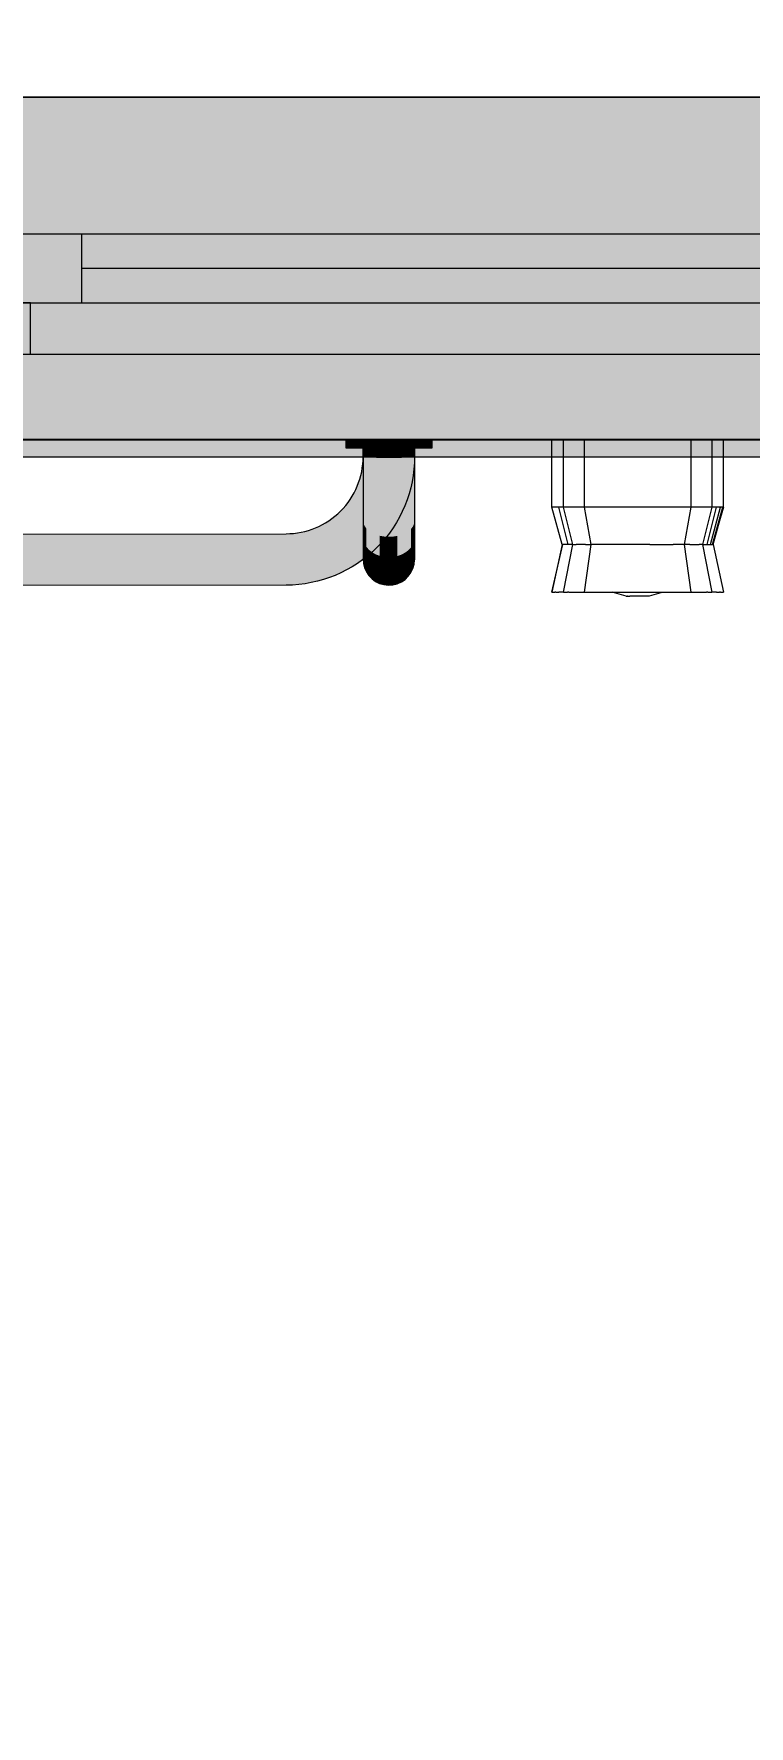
# Model space of a CAD drawing. Header units: metres. Extents: x -1783 to 21505, y -57 to 13660.
# Drawn here: x 12992.1 to 13033.8, y 12716.2 to 12815 of the extents above; entities that cross this region are included whole.
import ezdxf

# ---------------------------------------------------------------- set-up
doc = ezdxf.new("R2010")
doc.units = ezdxf.units.M
doc.header["$MEASUREMENT"] = 0
doc.linetypes.add('Dashed', pattern=[0.07, 0.045, -0.025])
for name, color, linetype in [('cotas', 7, 'Continuous'), ('COTAS EXECUTIVO.EXEC', 7, 'Continuous'), ('Janelas Archicad', 7, 'Continuous'), ('PAREDE CONSTRUIR', 7, 'Continuous')]:
    doc.layers.add(name, color=color, linetype=linetype)
for name, color, linetype, lineweight in [('Janelas Archicad_Caneta_No__10', 7, 'Continuous', 5), ('Janelas Archicad_Caneta_No__241', 7, 'Continuous', 13), ('LAJES.EST_Caneta_No__241', 7, 'Continuous', 13), ('LOUCAS-METAIS.ARQ_Caneta_No__96', 252, 'Continuous', 0)]:
    doc.layers.add(name, color=color, linetype=linetype, lineweight=lineweight)
doc.layers.add('Janelas Archicad_Caneta_No__9', color=7, linetype='Continuous', lineweight=5, true_color=0x020202)
doc.layers.add('LOUCAS-METAIS.ARQ_Caneta_No__18', color=7, linetype='Continuous', lineweight=0, true_color=0xdfdfdf)
doc.styles.add('R80', font='romans.shx', dxfattribs={"height": 10})
doc.dimstyles.new('1-50', dxfattribs={"dimtxt": 10, "dimasz": 5, "dimexe": 10, "dimexo": 10, "dimgap": 3, "dimtad": 1, "dimdec": 1, "dimrnd": 1, "dimdsep": 46, "dimtxsty": 'R80', "dimblk": 'DOT', "dimcen": 0, "dimclrd": 252, "dimclre": 252, "dimclrt": 252, "dimadec": 0, "dimazin": 0, "dimtfac": 1, "dimtdec": 1, "dimtix": 1, "dimtmove": 2, "dimatfit": 3, "dimldrblk": 'DOT', "dimfxl": 1, "dimtolj": 1, "dimarcsym": 0})

# ---------------------------------------------------------------- blocks, each defined once
blk = doc.blocks.new('_Dot')
at = {"color": 0, "linetype": 'ByBlock', "lineweight": -2}
blk.add_line((-0.5, 0), (-1, 0), dxfattribs=at)
at = {"color": 0, "linetype": 'ByBlock', "const_width": 0.5}
blk.add_lwpolyline([(-0.25, 0, 1), (0.25, 0, 1)], format="xyb", close=True, dxfattribs=at)
blk = doc.blocks.new('*D7304')
at = {"layer": 'COTAS EXECUTIVO.EXEC', "color": 252, "lineweight": -2, "transparency": 16777216}
for p, q in [((12987.942, 12801.299), (12987.942, 12857.375)), ((13067.942, 12801.299), (13067.942, 12857.375)), ((12992.942, 12847.375), (13016.447, 12847.375)), ((13062.942, 12847.375), (13038.638, 12847.375))]:
    blk.add_line(p, q, dxfattribs=at)
at = {"layer": 'COTAS EXECUTIVO.EXEC', "color": 252, "lineweight": -2, "transparency": 16777216, "xscale": 5, "yscale": 5, "zscale": 5, "rotation": 180}
blk.add_blockref('_Dot', (12987.942, 12847.375), dxfattribs=at)
at = {"layer": 'COTAS EXECUTIVO.EXEC', "color": 252, "lineweight": -2, "transparency": 16777216, "xscale": 5, "yscale": 5, "zscale": 5}
blk.add_blockref('_Dot', (13067.942, 12847.375), dxfattribs=at)
at = {"layer": 'COTAS EXECUTIVO.EXEC', "color": 252, "transparency": 16777216, "insert": (13027.542, 12847.375), "char_height": 10, "attachment_point": 5, "style": 'R80'}
blk.add_mtext('\\A1;80', dxfattribs=at)
blk = doc.blocks.new('*D7308')
at = {"layer": 'COTAS EXECUTIVO.EXEC', "color": 252, "lineweight": -2, "transparency": 16777216}
for p, q in [((12927.841, 12616.096), (12927.841, 12885.482)), ((13137.841, 12801.299), (13137.841, 12885.482)), ((12932.841, 12875.482), (13003.238, 12875.482)), ((13132.841, 12875.482), (13034.952, 12875.482))]:
    blk.add_line(p, q, dxfattribs=at)
at = {"layer": 'COTAS EXECUTIVO.EXEC', "color": 252, "lineweight": -2, "transparency": 16777216, "xscale": 5, "yscale": 5, "zscale": 5, "rotation": 180}
blk.add_blockref('_Dot', (12927.841, 12875.482), dxfattribs=at)
at = {"layer": 'COTAS EXECUTIVO.EXEC', "color": 252, "lineweight": -2, "transparency": 16777216, "xscale": 5, "yscale": 5, "zscale": 5}
blk.add_blockref('_Dot', (13137.841, 12875.482), dxfattribs=at)
at = {"layer": 'COTAS EXECUTIVO.EXEC', "color": 252, "transparency": 16777216, "insert": (13019.095, 12875.482), "char_height": 10, "attachment_point": 5, "style": 'R80'}
blk.add_mtext('\\A1;210', dxfattribs=at)
blk = doc.blocks.new('Grab Bar 26')
at = {"layer": 'LOUCAS-METAIS.ARQ_Caneta_No__18', "linetype": 'Continuous', "lineweight": 0, "true_color": 0xdfdfdf}
for points in [[(-0.425, 0), (-0.425, -0.005), (-0.375, -0.005), (-0.375, 0)], [(0.375, 0), (0.375, -0.005), (0.425, -0.005), (0.425, 0)], [(-0.415, -0.005), (-0.415, -0.01, 0.414214), (-0.34, -0.085), (0.34, -0.085, 0.414214), (0.415, -0.01), (0.415, -0.005), (0.385, -0.005), (0.385, -0.01, -0.414214), (0.34, -0.055), (-0.34, -0.055, -0.414214), (-0.385, -0.01), (-0.385, -0.005)]]:
    blk.add_hatch(color=254, dxfattribs=at).paths.add_polyline_path(points)
at = {"layer": 'LOUCAS-METAIS.ARQ_Caneta_No__96', "color": 252, "linetype": 'Continuous', "lineweight": 0, "flags": 128}
for points in [[(-0.425, 0), (-0.425, -0.005), (-0.375, -0.005), (-0.375, 0)], [(0.375, 0), (0.375, -0.005), (0.425, -0.005), (0.425, 0)]]:
    blk.add_lwpolyline(points, close=True, dxfattribs=at)
blk.add_lwpolyline([(-0.415, -0.005), (-0.415, -0.01, 0.414214), (-0.34, -0.085), (0.34, -0.085, 0.414214), (0.415, -0.01), (0.415, -0.005), (0.385, -0.005), (0.385, -0.01, -0.414214), (0.34, -0.055), (-0.34, -0.055, -0.414214), (-0.385, -0.01), (-0.385, -0.005)], format="xyb", close=True, dxfattribs=at)
blk = doc.blocks.new('Fire-Products_Bosch_Sounders(4)')
at = {"layer": 'LOUCAS-METAIS.ARQ_Caneta_No__96', "color": 252, "linetype": 'Continuous', "lineweight": 0}
for p, q in [((-0.00803, 0), (-0.01592, 0)), ((-0.00646, 0), (-0.00803, 0)), ((-0.00004, 0), (-0.00646, 0)), ((0.00637, 0), (-0.00004, 0)), ((0.00795, 0), (0.00637, 0)), ((0.01584, 0), (0.00795, 0)), ((0.019, 0), (0.01584, 0)), ((0.0235, 0), (0.019, 0)), ((0.03102, 0), (0.0235, 0)), ((0.03102, -0.0393), (0.03102, 0)), ((0.03473, 0), (0.03102, 0)), ((0.03596, 0), (0.03473, 0)), ((0.03802, 0), (0.03596, 0)), ((0.04009, 0), (0.03802, 0)), ((0.04086, 0), (0.04009, 0)), ((0.04319, 0), (0.04086, 0)), ((0.04319, -0.0393), (0.04319, 0)), ((0.04599, 0), (0.04319, 0)), ((0.04768, 0), (0.04599, 0)), ((0.04825, 0), (0.04768, 0)), ((0.04967, 0), (0.04825, 0)), ((0.04996, 0), (0.04967, 0)), ((0.04996, -0.0393), (0.04996, 0)), ((-0.05004, -0.0393), (-0.05004, 0)), ((-0.04976, 0), (-0.05004, 0)), ((-0.04833, 0), (-0.04976, 0)), ((-0.04776, 0), (-0.04833, 0)), ((-0.04608, 0), (-0.04776, 0)), ((-0.04327, 0), (-0.04608, 0)), ((-0.04094, 0), (-0.04327, 0)), ((-0.04327, 0), (-0.04327, -0.0393)), ((-0.04017, 0), (-0.04094, 0)), ((-0.03811, 0), (-0.04017, 0)), ((-0.03604, 0), (-0.03811, 0)), ((-0.03481, 0), (-0.03604, 0)), ((-0.0311, 0), (-0.03481, 0)), ((-0.02359, 0), (-0.0311, 0)), ((-0.0311, 0), (-0.0311, -0.0393)), ((-0.01908, 0), (-0.02359, 0)), ((-0.01592, 0), (-0.01908, 0)), ((-0.05004, -0.0393), (-0.04363, -0.06098)), ((-0.04402, -0.06098), (-0.05004, -0.0393)), ((-0.05004, -0.0393), (-0.04833, -0.0393)), ((-0.04363, -0.06098), (-0.04976, -0.0393)), ((-0.04833, -0.0393), (-0.04776, -0.0393)), ((-0.04247, -0.06098), (-0.04833, -0.0393)), ((-0.04776, -0.0393), (-0.04327, -0.0393)), ((-0.04049, -0.06098), (-0.04608, -0.0393)), ((-0.04327, -0.0393), (-0.03785, -0.06098)), ((-0.04327, -0.0393), (-0.04017, -0.0393)), ((-0.04017, -0.0393), (-0.03604, -0.0393)), ((-0.03604, -0.0393), (-0.03481, -0.0393)), ((-0.03481, -0.0393), (-0.0311, -0.0393)), ((-0.0311, -0.0393), (-0.0272, -0.06098)), ((-0.0311, -0.0393), (-0.02359, -0.0393)), ((-0.02359, -0.0393), (-0.01908, -0.0393)), ((-0.01908, -0.0393), (-0.01592, -0.0393)), ((-0.01592, -0.0393), (-0.00803, -0.0393)), ((-0.00803, -0.0393), (-0.00646, -0.0393)), ((-0.00646, -0.0393), (-0.00004, -0.0393)), ((-0.00004, -0.0393), (0.00637, -0.0393)), ((0.00637, -0.0393), (0.00795, -0.0393)), ((0.00795, -0.0393), (0.01584, -0.0393)), ((0.01584, -0.0393), (0.019, -0.0393)), ((0.019, -0.0393), (0.0235, -0.0393)), ((0.0235, -0.0393), (0.03102, -0.0393)), ((0.02715, -0.06099), (0.03102, -0.0393)), ((0.03102, -0.0393), (0.03473, -0.0393)), ((0.03473, -0.0393), (0.03596, -0.0393)), ((0.03596, -0.0393), (0.03802, -0.0393)), ((0.0378, -0.06099), (0.04319, -0.0393)), ((0.03802, -0.0393), (0.04009, -0.0393)), ((0.04009, -0.0393), (0.04319, -0.0393)), ((0.04044, -0.06099), (0.04599, -0.0393)), ((0.04319, -0.0393), (0.04599, -0.0393)), ((0.04397, -0.06099), (0.04996, -0.0393)), ((0.04599, -0.0393), (0.04768, -0.0393)), ((0.04768, -0.0393), (0.04825, -0.0393)), ((0.04825, -0.0393), (0.04996, -0.0393)), ((-0.04402, -0.06098), (-0.05004, -0.08884)), ((-0.04402, -0.06098), (-0.04363, -0.06098)), ((-0.04247, -0.06098), (-0.04363, -0.06098)), ((-0.03785, -0.06098), (-0.04327, -0.08884)), ((-0.04049, -0.06098), (-0.04247, -0.06098)), ((-0.03785, -0.06098), (-0.04049, -0.06098)), ((-0.03785, -0.06098), (-0.03581, -0.06098)), ((-0.03514, -0.06098), (-0.03581, -0.06098)), ((-0.03333, -0.06098), (-0.03514, -0.06098)), ((-0.03153, -0.06098), (-0.03333, -0.06098)), ((-0.03044, -0.06098), (-0.03153, -0.06098)), ((-0.0272, -0.06098), (-0.0311, -0.08884)), ((-0.03044, -0.06098), (-0.0272, -0.06098)), ((-0.03044, -0.06098), (-0.03044, -0.06098)), ((-0.0272, -0.06098), (-0.02069, -0.06098)), ((-0.01397, -0.06098), (-0.02069, -0.06098)), ((-0.00703, -0.06098), (-0.01397, -0.06098)), ((-0.01397, -0.06098), (-0.01397, -0.06098)), ((-0.00703, -0.06098), (-0.00003, -0.06098)), ((-0.00703, -0.06098), (-0.00703, -0.06098)), ((-0.00003, -0.06098), (0.00698, -0.06098)), ((0.00698, -0.06098), (0.01391, -0.06098)), ((0.01391, -0.06098), (0.02064, -0.06099)), ((0.02064, -0.06099), (0.02715, -0.06099)), ((0.03101, -0.08884), (0.02715, -0.06099)), ((0.03039, -0.06099), (0.02715, -0.06099)), ((0.03039, -0.06099), (0.03147, -0.06099)), ((0.03039, -0.06099), (0.03039, -0.06099)), ((0.03147, -0.06099), (0.03328, -0.06099)), ((0.03328, -0.06099), (0.03508, -0.06099)), ((0.03508, -0.06099), (0.03576, -0.06099)), ((0.0378, -0.06099), (0.03576, -0.06099)), ((0.04319, -0.08884), (0.0378, -0.06099)), ((0.0378, -0.06099), (0.04044, -0.06099)), ((0.04044, -0.06099), (0.04242, -0.06099)), ((0.04242, -0.06099), (0.04358, -0.06099)), ((0.04996, -0.08884), (0.04358, -0.06099)), ((0.04358, -0.06099), (0.04397, -0.06099)), ((0.04397, -0.06099), (0.04996, -0.08884)), ((-0.04833, -0.08884), (-0.05004, -0.08884)), ((-0.04833, -0.08884), (-0.04776, -0.08884)), ((-0.04608, -0.08884), (-0.04776, -0.08884)), ((-0.04608, -0.08884), (-0.04327, -0.08884)), ((-0.04094, -0.08884), (-0.04327, -0.08884)), ((-0.04094, -0.08884), (-0.04017, -0.08884)), ((-0.03604, -0.08884), (-0.04017, -0.08884)), ((-0.0311, -0.08884), (-0.03604, -0.08884)), ((-0.01908, -0.08884), (-0.0311, -0.08884)), ((-0.00646, -0.08884), (-0.01908, -0.08884)), ((-0.014, -0.08908), (-0.01449, -0.08884)), ((0.00637, -0.08884), (-0.00646, -0.08884)), ((0.019, -0.08884), (0.00637, -0.08884)), ((0.014, -0.08908), (0.01449, -0.08884)), ((0.03101, -0.08884), (0.019, -0.08884)), ((0.03596, -0.08884), (0.03101, -0.08884)), ((0.04009, -0.08884), (0.03596, -0.08884)), ((0.04009, -0.08884), (0.04086, -0.08884)), ((0.04319, -0.08884), (0.04086, -0.08884)), ((0.04319, -0.08884), (0.04599, -0.08884)), ((0.04768, -0.08884), (0.04599, -0.08884)), ((0.04768, -0.08884), (0.04825, -0.08884)), ((0.04996, -0.08884), (0.04825, -0.08884)), ((-0.014, -0.08908), (-0.01218, -0.08958)), ((-0.01218, -0.08958), (-0.00671, -0.09107)), ((-0.00671, -0.09107), (-0.00604, -0.09107)), ((-0.00604, -0.09107), (-0.00581, -0.09107)), ((-0.00581, -0.09107), (-0.00458, -0.09107)), ((-0.00458, -0.09107), (-0.00336, -0.09107)), ((-0.00336, -0.09107), (-0.00252, -0.09107)), ((-0.00252, -0.09107), (0, -0.09107)), ((0, -0.09107), (0.00252, -0.09107)), ((0.00252, -0.09107), (0.00336, -0.09107)), ((0.00336, -0.09107), (0.00458, -0.09107)), ((0.00581, -0.09107), (0.00458, -0.09107)), ((0.00581, -0.09107), (0.00604, -0.09107)), ((0.00671, -0.09107), (0.00604, -0.09107)), ((0.00671, -0.09107), (0.01218, -0.08958)), ((0.01218, -0.08958), (0.014, -0.08908))]:
    blk.add_line(p, q, dxfattribs=at)
blk = doc.blocks.new('Horizontal Multi-Sash Window 26_2')
at = {"layer": 'Janelas Archicad', "linetype": 'Continuous', "lineweight": 0, "true_color": 0xffffff}
for points in [[(-0.37, 0.01), (-0.37, -0.03), (-0.33, -0.03), (-0.33, 0.01)], [(0.33, 0.01), (-0.33, 0.01), (-0.33, -0.03), (-0.36, -0.03), (-0.36, -0.06), (0.36, -0.06), (0.36, -0.03), (0.33, -0.03)], [(0.33, -0.03), (0.33, 0.01), (-0.33, 0.01), (-0.33, -0.03)], [(0.37, -0.03), (0.37, 0.01), (0.33, 0.01), (0.33, -0.03)], [(-0.4, 0), (-0.4, -0.06), (-0.36, -0.06), (-0.36, -0.03), (-0.37, -0.03), (-0.37, 0)], [(0.4, -0.06), (0.4, 0), (0.37, 0), (0.37, -0.03), (0.36, -0.03), (0.36, -0.06)], [(-0.4, -0.06), (-0.4, -0.11), (-0.39, -0.12), (0.39, -0.12), (0.4, -0.11), (0.4, -0.06)]]:
    blk.add_hatch(color=7, dxfattribs=at).paths.add_polyline_path(points)
at = {"layer": 'Janelas Archicad_Caneta_No__10', "color": 7, "linetype": 'Continuous', "lineweight": 5}
for p, q in [((-0.4, -0.11), (-0.4, -0.06)), ((-0.4, -0.06), (-0.39, -0.06)), ((-0.39, -0.06), (-0.39, -0.11)), ((0.39, -0.11), (0.39, -0.06)), ((0.39, -0.06), (0.4, -0.06)), ((0.4, -0.06), (0.4, -0.11)), ((-0.44, -0.12), (-0.44, -0.11)), ((-0.44, -0.11), (-0.39, -0.11)), ((-0.39, -0.11), (-0.4, -0.11)), ((-0.39, -0.11), (-0.39, -0.12)), ((0.4, -0.11), (0.39, -0.11)), ((0.39, -0.11), (0.44, -0.11)), ((0.39, -0.12), (0.39, -0.11)), ((0.44, -0.11), (0.44, -0.12)), ((-0.39, -0.12), (-0.44, -0.12)), ((0.44, -0.12), (0.39, -0.12))]:
    blk.add_line(p, q, dxfattribs=at)
at = {"layer": 'Janelas Archicad_Caneta_No__241', "color": 7, "linetype": 'Continuous', "lineweight": 13}
for p, q in [((-0.4, 0.09), (-0.37, 0.09)), ((-0.37, 0), (-0.37, 0.09)), ((0.4, 0.09), (0.37, 0.09)), ((0.37, 0), (0.37, 0.09)), ((-0.4, 0), (-0.4, -0.06)), ((0.4, 0), (0.4, -0.06)), ((-0.4, -0.06), (-0.4, -0.08)), ((0.4, -0.06), (0.4, -0.08)), ((-0.4, -0.08), (-0.4, -0.11)), ((0.4, -0.08), (0.4, -0.11)), ((-0.44, -0.11), (-0.4, -0.11)), ((0.4, -0.11), (0.44, -0.11))]:
    blk.add_line(p, q, dxfattribs=at)
at = {"layer": 'Janelas Archicad_Caneta_No__9', "color": 18, "linetype": 'Continuous', "lineweight": 5, "true_color": 0x020202}
for p, q in [((-0.37, 0.09), (0.37, 0.09)), ((-0.37, 0.01), (-0.33, 0.01)), ((-0.37, -0.03), (-0.37, 0.01)), ((-0.33, 0.01), (0.33, 0.01)), ((-0.33, 0.01), (-0.33, -0.03)), ((-0.33, 0.01), (0.33, 0.01)), ((0.33, -0.03), (0.33, 0.01)), ((0.33, 0.01), (0.37, 0.01)), ((0.37, 0.01), (0.37, -0.03)), ((-0.4, 0), (-0.37, 0)), ((-0.37, 0), (-0.37, -0.03)), ((0.37, -0.03), (0.37, 0)), ((0.37, 0), (0.4, 0)), ((-0.33, -0.01), (0.33, -0.01)), ((-0.37, -0.03), (-0.36, -0.03)), ((-0.33, -0.03), (-0.37, -0.03)), ((-0.36, -0.03), (-0.36, -0.06)), ((0.33, -0.03), (-0.33, -0.03)), ((0.37, -0.03), (0.33, -0.03)), ((0.36, -0.06), (0.36, -0.03)), ((0.36, -0.03), (0.37, -0.03)), ((-0.36, -0.06), (-0.4, -0.06)), ((0.36, -0.06), (-0.36, -0.06)), ((0.4, -0.06), (0.36, -0.06)), ((-0.39, -0.12), (0.39, -0.12))]:
    blk.add_line(p, q, dxfattribs=at)
at = {"layer": 'Janelas Archicad_Caneta_No__9', "color": 18, "linetype": 'Dashed', "lineweight": 5, "true_color": 0x020202}
blk.add_line((-0.4, -0.11), (0.4, -0.11), dxfattribs=at)
blk = doc.blocks.new('Grab Bar 26_3')
at = {"layer": 'LOUCAS-METAIS.ARQ_Caneta_No__18', "linetype": 'Continuous', "lineweight": 0, "true_color": 0xdfdfdf}
for points in [[(-0.017, 0), (-0.017, -0.005), (-0.01085, -0.005), (-0.01085, 0)], [(-0.01085, -0.005), (-0.00373, -0.005), (-0.00373, 0), (-0.01085, 0)], [(-0.00373, 0), (-0.00373, -0.005), (0.00373, -0.005), (0.00373, 0)], [(0.00373, -0.005), (0.01085, -0.005), (0.01085, 0), (0.00373, 0)], [(0.01085, 0), (0.01085, -0.005), (0.017, -0.005), (0.017, 0)], [(0.017, -0.005), (0.02165, -0.005), (0.02165, 0), (0.017, 0)], [(0.02165, -0.005), (0.02437, -0.005), (0.02437, 0), (0.02165, 0)], [(0.02437, 0), (0.02437, -0.005), (0.02493, -0.005), (0.02493, 0)], [(-0.02493, 0), (-0.02493, -0.005), (-0.02437, -0.005), (-0.02437, 0)], [(-0.02437, -0.005), (-0.02165, -0.005), (-0.02165, 0), (-0.02437, 0)], [(-0.02165, -0.005), (-0.017, -0.005), (-0.017, 0), (-0.02165, 0)], [(-0.015, -0.01001), (-0.01472, -0.01016), (-0.01472, -0.005), (-0.015, -0.005)], [(-0.01472, -0.005), (-0.01472, -0.01016), (-0.014, -0.0103), (-0.014, -0.005)], [(-0.014, -0.0103), (-0.01286, -0.01043), (-0.01286, -0.005), (-0.014, -0.005)], [(-0.01286, -0.005), (-0.01286, -0.01043), (-0.01132, -0.01055), (-0.01132, -0.005)], [(-0.01132, -0.005), (-0.01132, -0.01055), (-0.00944, -0.01065), (-0.00944, -0.005)], [(-0.00944, -0.01065), (-0.00727, -0.01074), (-0.00727, -0.005), (-0.00944, -0.005)], [(-0.00727, -0.005), (-0.00727, -0.01074), (-0.00488, -0.0108), (-0.00488, -0.005)], [(-0.00488, -0.005), (-0.00488, -0.0108), (-0.00235, -0.01083), (-0.00235, -0.005)], [(-0.00235, -0.005), (-0.00235, -0.01083), (0.00026, -0.01084), (0.00026, -0.005)], [(0.00026, -0.005), (0.00026, -0.01084), (0.00286, -0.01083), (0.00286, -0.005)], [(0.00286, -0.01083), (0.00538, -0.01079), (0.00538, -0.005), (0.00286, -0.005)], [(0.00538, -0.005), (0.00538, -0.01079), (0.00773, -0.01072), (0.00773, -0.005)], [(0.00773, -0.005), (0.00773, -0.01072), (0.00984, -0.01064), (0.00984, -0.005)], [(0.00984, -0.005), (0.00984, -0.01064), (0.01166, -0.01053), (0.01166, -0.005)], [(0.01166, -0.005), (0.01166, -0.01053), (0.01312, -0.01041), (0.01312, -0.005)], [(0.01312, -0.005), (0.01312, -0.01041), (0.01418, -0.01027), (0.01418, -0.005)], [(0.01418, -0.005), (0.01418, -0.01027), (0.01482, -0.01013), (0.01482, -0.005)], [(0.015, -0.005), (0.01482, -0.005), (0.01482, -0.01013), (0.015, -0.00999)], [(-0.015, -0.01001), (-0.015, -0.02341), (-0.01472, -0.02399), (-0.01472, -0.01016)], [(-0.01472, -0.01016), (-0.01472, -0.02399), (-0.014, -0.02456), (-0.014, -0.0103)], [(-0.014, -0.02456), (-0.01286, -0.02508), (-0.01286, -0.01043), (-0.014, -0.0103)], [(-0.01132, -0.01055), (-0.01286, -0.01043), (-0.01286, -0.02508), (-0.01132, -0.02555)], [(-0.00944, -0.01065), (-0.01132, -0.01055), (-0.01132, -0.02555), (-0.00944, -0.02596)], [(-0.00944, -0.01065), (-0.00944, -0.02596), (-0.00727, -0.02629), (-0.00727, -0.01074)], [(-0.00488, -0.0108), (-0.00727, -0.01074), (-0.00727, -0.02629), (-0.00488, -0.02653)], [(-0.00235, -0.01083), (-0.00488, -0.0108), (-0.00488, -0.02653), (-0.00235, -0.02667)], [(0.00026, -0.01084), (-0.00235, -0.01083), (-0.00235, -0.02667), (0.00026, -0.02671)], [(0.00286, -0.01083), (0.00026, -0.01084), (0.00026, -0.02671), (0.00286, -0.02665)], [(0.00286, -0.02665), (0.00538, -0.02649), (0.00538, -0.01079), (0.00286, -0.01083)], [(0.00773, -0.01072), (0.00538, -0.01079), (0.00538, -0.02649), (0.00773, -0.02623)], [(0.00984, -0.01064), (0.00773, -0.01072), (0.00773, -0.02623), (0.00984, -0.02589)], [(0.00984, -0.01064), (0.00984, -0.02589), (0.01166, -0.02547), (0.01166, -0.01053)], [(0.01312, -0.01041), (0.01166, -0.01053), (0.01166, -0.02547), (0.01312, -0.02498)], [(0.01418, -0.01027), (0.01312, -0.01041), (0.01312, -0.02498), (0.01418, -0.02444)], [(0.01418, -0.01027), (0.01418, -0.02444), (0.01482, -0.02388), (0.01482, -0.01013)], [(0.01482, -0.01013), (0.01482, -0.02388), (0.015, -0.02329), (0.015, -0.00999)], [(-0.01472, -0.02399), (-0.015, -0.02341), (-0.015, -0.03615), (-0.01472, -0.03728)], [(-0.01472, -0.02399), (-0.01472, -0.03728), (-0.014, -0.03838), (-0.014, -0.02456)], [(-0.014, -0.02456), (-0.014, -0.03838), (-0.01286, -0.03941), (-0.01286, -0.02508)], [(-0.01286, -0.02508), (-0.01286, -0.03941), (-0.01132, -0.04033), (-0.01132, -0.02555)], [(-0.00944, -0.02596), (-0.01132, -0.02555), (-0.01132, -0.04033), (-0.00944, -0.04112)], [(-0.00944, -0.04112), (-0.00727, -0.04176), (-0.00727, -0.02629), (-0.00944, -0.02596)], [(-0.00488, -0.02653), (-0.00727, -0.02629), (-0.00727, -0.04176), (-0.00488, -0.04223)], [(-0.00235, -0.02667), (-0.00488, -0.02653), (-0.00488, -0.04223), (-0.00235, -0.0425)], [(0.00026, -0.02671), (-0.00235, -0.02667), (-0.00235, -0.0425), (0.00026, -0.04258)], [(0.00286, -0.02665), (0.00026, -0.02671), (0.00026, -0.04258), (0.00286, -0.04246)], [(0.00286, -0.04246), (0.00538, -0.04215), (0.00538, -0.02649), (0.00286, -0.02665)], [(0.00773, -0.02623), (0.00538, -0.02649), (0.00538, -0.04215), (0.00773, -0.04165)], [(0.00984, -0.02589), (0.00773, -0.02623), (0.00773, -0.04165), (0.00984, -0.04098)], [(0.00984, -0.02589), (0.00984, -0.04098), (0.01166, -0.04015), (0.01166, -0.02547)], [(0.01166, -0.02547), (0.01166, -0.04015), (0.01312, -0.03921), (0.01312, -0.02498)], [(0.01312, -0.02498), (0.01312, -0.03921), (0.01418, -0.03817), (0.01418, -0.02444)], [(0.01418, -0.02444), (0.01418, -0.03817), (0.01482, -0.03706), (0.01482, -0.02388)], [(0.015, -0.02329), (0.01482, -0.02388), (0.01482, -0.03706), (0.015, -0.03592)], [(-0.015, -0.04757), (-0.01472, -0.04921), (-0.01472, -0.03728), (-0.015, -0.03615)], [(-0.014, -0.03838), (-0.01472, -0.03728), (-0.01472, -0.04921), (-0.014, -0.05078)], [(-0.014, -0.05078), (-0.01286, -0.05226), (-0.01286, -0.03941), (-0.014, -0.03838)], [(-0.01286, -0.03941), (-0.01286, -0.05226), (-0.01132, -0.05358), (-0.01132, -0.04033)], [(0.01166, -0.04015), (0.01166, -0.05333), (0.01312, -0.05197), (0.01312, -0.03921)], [(0.01418, -0.03817), (0.01312, -0.03921), (0.01312, -0.05197), (0.01418, -0.05047)], [(0.01418, -0.05047), (0.01482, -0.04888), (0.01482, -0.03706), (0.01418, -0.03817)], [(0.01482, -0.03706), (0.01482, -0.04888), (0.015, -0.04725), (0.015, -0.03592)], [(-0.01472, -0.04921), (-0.015, -0.04757), (-0.015, -0.05712), (-0.01472, -0.05916)], [(-0.014, -0.05078), (-0.01472, -0.04921), (-0.01472, -0.05916), (-0.014, -0.06114)], [(-0.01132, -0.04033), (-0.01132, -0.05358), (-0.00944, -0.05472), (-0.00944, -0.04112)], [(-0.00944, -0.04112), (-0.00944, -0.05472), (-0.00727, -0.05564), (-0.00727, -0.04176)], [(-0.00727, -0.04176), (-0.00727, -0.05564), (-0.00488, -0.05631), (-0.00488, -0.04223)], [(-0.00488, -0.05631), (-0.00235, -0.05671), (-0.00235, -0.0425), (-0.00488, -0.04223)], [(-0.00235, -0.0425), (-0.00235, -0.05671), (0.00026, -0.05682), (0.00026, -0.04258)], [(0.00026, -0.04258), (0.00026, -0.05682), (0.00286, -0.05665), (0.00286, -0.04246)], [(0.00286, -0.04246), (0.00286, -0.05665), (0.00538, -0.0562), (0.00538, -0.04215)], [(0.00538, -0.04215), (0.00538, -0.0562), (0.00773, -0.05548), (0.00773, -0.04165)], [(0.00773, -0.04165), (0.00773, -0.05548), (0.00984, -0.05451), (0.00984, -0.04098)], [(0.00984, -0.04098), (0.00984, -0.05451), (0.01166, -0.05333), (0.01166, -0.04015)], [(0.01418, -0.05047), (0.01418, -0.06075), (0.01482, -0.05876), (0.01482, -0.04888)], [(0.015, -0.04725), (0.01482, -0.04888), (0.01482, -0.05876), (0.015, -0.0567)], [(-0.01472, -0.05916), (-0.015, -0.05712), (-0.015, -0.0643), (-0.01472, -0.06665)], [(-0.01472, -0.05916), (-0.01472, -0.06665), (-0.014, -0.06893), (-0.014, -0.06114)], [(-0.014, -0.05078), (-0.014, -0.06114), (-0.01286, -0.06299), (-0.01286, -0.05226)], [(-0.01286, -0.05226), (-0.01286, -0.06299), (-0.01132, -0.06465), (-0.01132, -0.05358)], [(-0.01132, -0.06465), (-0.00944, -0.06608), (-0.00944, -0.05472), (-0.01132, -0.05358)], [(-0.00944, -0.05472), (-0.00944, -0.06608), (-0.00727, -0.06723), (-0.00727, -0.05564)], [(-0.00727, -0.05564), (-0.00727, -0.06723), (-0.00488, -0.06807), (-0.00488, -0.05631)], [(-0.00488, -0.05631), (-0.00488, -0.06807), (-0.00235, -0.06857), (-0.00235, -0.05671)], [(-0.00235, -0.06857), (0.00026, -0.06871), (0.00026, -0.05682), (-0.00235, -0.05671)], [(0.00026, -0.06871), (0.00286, -0.06849), (0.00286, -0.05665), (0.00026, -0.05682)], [(0.00286, -0.05665), (0.00286, -0.06849), (0.00538, -0.06793), (0.00538, -0.0562)], [(0.00538, -0.0562), (0.00538, -0.06793), (0.00773, -0.06703), (0.00773, -0.05548)], [(0.00773, -0.05548), (0.00773, -0.06703), (0.00984, -0.06582), (0.00984, -0.05451)], [(0.00984, -0.06582), (0.01166, -0.06434), (0.01166, -0.05333), (0.00984, -0.05451)], [(0.01166, -0.05333), (0.01166, -0.06434), (0.01312, -0.06263), (0.01312, -0.05197)], [(0.01312, -0.06263), (0.01418, -0.06075), (0.01418, -0.05047), (0.01312, -0.05197)], [(0.01418, -0.06075), (0.01418, -0.06849), (0.01482, -0.06619), (0.01482, -0.05876)], [(0.015, -0.0567), (0.01482, -0.05876), (0.01482, -0.06619), (0.015, -0.06382)], [(-0.015, -0.06875), (-0.01472, -0.0713), (-0.01472, -0.06665), (-0.015, -0.0643)], [(-0.01472, -0.0713), (-0.015, -0.06875), (-0.015, -0.07026), (-0.01472, -0.07286)], [(-0.01472, -0.06665), (-0.01472, -0.0713), (-0.014, -0.07377), (-0.014, -0.06893)], [(-0.014, -0.06114), (-0.014, -0.06893), (-0.01286, -0.07106), (-0.01286, -0.06299)], [(-0.014, -0.06893), (-0.014, -0.07377), (-0.01286, -0.07608), (-0.01286, -0.07106)], [(-0.01286, -0.07106), (-0.01132, -0.07298), (-0.01132, -0.06465), (-0.01286, -0.06299)], [(-0.01132, -0.06465), (-0.01132, -0.07298), (-0.00944, -0.07463), (-0.00944, -0.06608)], [(-0.00944, -0.06608), (-0.00944, -0.07463), (-0.00727, -0.07595), (-0.00727, -0.06723)], [(-0.00727, -0.07595), (-0.00488, -0.07692), (-0.00488, -0.06807), (-0.00727, -0.06723)], [(-0.00488, -0.07692), (-0.00235, -0.07749), (-0.00235, -0.06857), (-0.00488, -0.06807)], [(-0.00235, -0.07749), (0.00026, -0.07766), (0.00026, -0.06871), (-0.00235, -0.06857)], [(0.00026, -0.06871), (0.00026, -0.07766), (0.00286, -0.07741), (0.00286, -0.06849)], [(0.00286, -0.06849), (0.00286, -0.07741), (0.00538, -0.07675), (0.00538, -0.06793)], [(0.00538, -0.06793), (0.00538, -0.07675), (0.00773, -0.07572), (0.00773, -0.06703)], [(0.00773, -0.07572), (0.00984, -0.07432), (0.00984, -0.06582), (0.00773, -0.06703)], [(0.00984, -0.06582), (0.00984, -0.07432), (0.01166, -0.07262), (0.01166, -0.06434)], [(0.01166, -0.07262), (0.01312, -0.07065), (0.01312, -0.06263), (0.01166, -0.06434)], [(0.01312, -0.06263), (0.01312, -0.07065), (0.01418, -0.06849), (0.01418, -0.06075)], [(0.01312, -0.07065), (0.01312, -0.07563), (0.01418, -0.07329), (0.01418, -0.06849)], [(0.01418, -0.06849), (0.01418, -0.07329), (0.01482, -0.0708), (0.01482, -0.06619)], [(0.01482, -0.06619), (0.01482, -0.0708), (0.015, -0.06824), (0.015, -0.06382)], [(0.015, -0.06824), (0.01482, -0.0708), (0.01482, -0.07235), (0.015, -0.06974)], [(-0.014, -0.07377), (-0.01472, -0.0713), (-0.01472, -0.07286), (-0.014, -0.07538)], [(-0.014, -0.07538), (-0.01286, -0.07773), (-0.01286, -0.07608), (-0.014, -0.07377)], [(-0.01286, -0.07106), (-0.01286, -0.07608), (-0.01132, -0.07815), (-0.01132, -0.07298)], [(-0.01132, -0.07815), (-0.01286, -0.07608), (-0.01286, -0.07773), (-0.01132, -0.07984)], [(-0.01132, -0.07298), (-0.01132, -0.07815), (-0.00944, -0.07993), (-0.00944, -0.07463)], [(-0.00944, -0.07993), (-0.01132, -0.07815), (-0.01132, -0.07984), (-0.00944, -0.08166)], [(-0.00944, -0.07463), (-0.00944, -0.07993), (-0.00727, -0.08137), (-0.00727, -0.07595)], [(-0.00727, -0.08137), (-0.00488, -0.08241), (-0.00488, -0.07692), (-0.00727, -0.07595)], [(-0.00488, -0.08241), (-0.00235, -0.08303), (-0.00235, -0.07749), (-0.00488, -0.07692)], [(-0.00235, -0.08303), (0.00026, -0.08321), (0.00026, -0.07766), (-0.00235, -0.07749)], [(0.00026, -0.07766), (0.00026, -0.08321), (0.00286, -0.08294), (0.00286, -0.07741)], [(0.00286, -0.07741), (0.00286, -0.08294), (0.00538, -0.08223), (0.00538, -0.07675)], [(0.00538, -0.08223), (0.00773, -0.08111), (0.00773, -0.07572), (0.00538, -0.07675)], [(0.00773, -0.08111), (0.00984, -0.0796), (0.00984, -0.07432), (0.00773, -0.07572)], [(0.00984, -0.07432), (0.00984, -0.0796), (0.01166, -0.07776), (0.01166, -0.07262)], [(0.00984, -0.08132), (0.01166, -0.07944), (0.01166, -0.07776), (0.00984, -0.0796)], [(0.01166, -0.07776), (0.01312, -0.07563), (0.01312, -0.07065), (0.01166, -0.07262)], [(0.01312, -0.07563), (0.01166, -0.07776), (0.01166, -0.07944), (0.01312, -0.07727)], [(0.01418, -0.07329), (0.01312, -0.07563), (0.01312, -0.07727), (0.01418, -0.07488)], [(0.01418, -0.07488), (0.01482, -0.07235), (0.01482, -0.0708), (0.01418, -0.07329)], [(-0.00944, -0.07993), (-0.00944, -0.08166), (-0.00727, -0.08312), (-0.00727, -0.08137)], [(-0.00488, -0.08241), (-0.00727, -0.08137), (-0.00727, -0.08312), (-0.00488, -0.08418)], [(-0.00235, -0.08303), (-0.00488, -0.08241), (-0.00488, -0.08418), (-0.00235, -0.08482)], [(0.00026, -0.08321), (-0.00235, -0.08303), (-0.00235, -0.08482), (0.00026, -0.085)], [(0.00286, -0.08294), (0.00026, -0.08321), (0.00026, -0.085), (0.00286, -0.08472)], [(0.00286, -0.08294), (0.00286, -0.08472), (0.00538, -0.084), (0.00538, -0.08223)], [(0.00773, -0.08111), (0.00538, -0.08223), (0.00538, -0.084), (0.00773, -0.08286)], [(0.00984, -0.0796), (0.00773, -0.08111), (0.00773, -0.08286), (0.00984, -0.08132)]]:
    blk.add_hatch(color=254, dxfattribs=at).paths.add_polyline_path(points)
at = {"layer": 'LOUCAS-METAIS.ARQ_Caneta_No__96', "color": 252, "linetype": 'Continuous', "lineweight": 0}
for p, q in [((-0.00373, 0), (0.00373, 0)), ((0.00373, 0), (0.01085, 0)), ((0.01085, 0), (0.017, 0)), ((0.017, 0), (0.02165, 0)), ((0.02165, 0), (0.02437, 0)), ((0.02437, 0), (0.02493, 0)), ((0.02493, -0.005), (0.02493, 0)), ((-0.02493, 0), (-0.02437, 0)), ((-0.02493, -0.005), (-0.02493, 0)), ((-0.02493, -0.005), (-0.02437, -0.005)), ((-0.02437, 0), (-0.02165, 0)), ((-0.02437, -0.005), (-0.02165, -0.005)), ((-0.02165, 0), (-0.017, 0)), ((-0.02165, -0.005), (-0.017, -0.005)), ((-0.017, 0), (-0.01085, 0)), ((-0.017, -0.005), (-0.01085, -0.005)), ((-0.015, -0.005), (-0.015, -0.01001)), ((-0.01085, 0), (-0.00373, 0)), ((-0.01085, -0.005), (-0.00373, -0.005)), ((-0.00373, -0.005), (0.00373, -0.005)), ((0.00373, -0.005), (0.01085, -0.005)), ((0.01085, -0.005), (0.017, -0.005)), ((0.015, -0.005), (0.015, -0.00999)), ((0.017, -0.005), (0.02165, -0.005)), ((0.02165, -0.005), (0.02437, -0.005)), ((0.02437, -0.005), (0.02493, -0.005)), ((-0.015, -0.01001), (-0.015, -0.02341)), ((0.015, -0.00999), (0.015, -0.02329)), ((-0.015, -0.02341), (-0.015, -0.03615)), ((0.015, -0.02329), (0.015, -0.03592)), ((-0.015, -0.03615), (-0.015, -0.04757)), ((0.015, -0.03592), (0.015, -0.04725)), ((-0.015, -0.04757), (-0.015, -0.05712)), ((0.015, -0.04725), (0.015, -0.0567)), ((-0.015, -0.05712), (-0.015, -0.0643)), ((0.015, -0.0567), (0.015, -0.06382)), ((-0.015, -0.0643), (-0.015, -0.06875)), ((-0.015, -0.06875), (-0.015, -0.07026)), ((0.015, -0.06382), (0.015, -0.06824)), ((0.015, -0.06824), (0.015, -0.06974)), ((-0.01472, -0.07286), (-0.015, -0.07026)), ((-0.014, -0.07538), (-0.01472, -0.07286)), ((-0.01286, -0.07773), (-0.014, -0.07538)), ((-0.01132, -0.07984), (-0.01286, -0.07773)), ((0.01312, -0.07727), (0.01166, -0.07944)), ((0.01418, -0.07488), (0.01312, -0.07727)), ((0.01482, -0.07235), (0.01418, -0.07488)), ((0.015, -0.06974), (0.01482, -0.07235)), ((-0.00944, -0.08166), (-0.01132, -0.07984)), ((-0.00727, -0.08312), (-0.00944, -0.08166)), ((-0.00488, -0.08418), (-0.00727, -0.08312)), ((-0.00235, -0.08482), (-0.00488, -0.08418)), ((0.00026, -0.085), (-0.00235, -0.08482)), ((0.00286, -0.08472), (0.00026, -0.085)), ((0.00538, -0.084), (0.00286, -0.08472)), ((0.00773, -0.08286), (0.00538, -0.084)), ((0.00984, -0.08132), (0.00773, -0.08286)), ((0.01166, -0.07944), (0.00984, -0.08132))]:
    blk.add_line(p, q, dxfattribs=at)

msp = doc.modelspace()

# ---------------------------------------------------------------- hatches: boundary and pattern name
at = {"layer": 'cotas'}
h = msp.add_hatch(color=7, dxfattribs=at)
h.dxf.hatch_style = 1
h.paths.add_polyline_path([(21504.961, 13659.963), (10304.961, 13659.963), (10304.961, 5739.963), (21504.961, 5739.963)])
h.paths.add_polyline_path([(10571.627, 13593.296), (21371.627, 13593.296), (21371.627, 5806.63), (10571.627, 5806.63)], flags=16)
at = {"layer": 'PAREDE CONSTRUIR', "linetype": 'Continuous', "lineweight": 0, "true_color": 0xffffff}
msp.add_hatch(color=7, dxfattribs=at).paths.add_polyline_path([(12990.942, 12811.299), (12990.942, 12802.299), (13064.942, 12802.299), (13064.942, 12811.299)])

# ---------------------------------------------------------------- linework, layer by layer
at = {"layer": 'COTAS EXECUTIVO.EXEC', "flags": 128}
msp.add_lwpolyline([(12927.841, 12791.299), (12927.841, 12581.299), (13137.841, 12581.299), (13137.841, 12791.299)], close=True, dxfattribs=at)
at = {"layer": 'LAJES.EST_Caneta_No__241', "color": 7, "linetype": 'Continuous', "lineweight": 13, "flags": 128}
for points in [[(11993.844, 11841.251), (11933.841, 11841.251), (11933.841, 12250.86), (12073.844, 12250.86), (12073.844, 12400.893), (11933.841, 12400.893), (11933.841, 12811.299), (12073.844, 12811.299), (12913.841, 12811.299), (13203.841, 12811.299), (14183.841, 12811.299), (14183.841, 11841.251), (13203.841, 11841.251), (13203.841, 11361.251), (14183.841, 11361.251), (14183.841, 10986.112), (14023.885, 10986.112), (14023.885, 10836.212), (14183.841, 10836.212), (14183.841, 10041.212), (13693.611, 10041.212)], [(11993.844, 11841.251), (11933.841, 11841.251), (11933.841, 12250.86), (12073.844, 12250.86), (12073.844, 12400.893), (11933.841, 12400.893), (11933.841, 12811.299), (12073.844, 12811.299), (12913.841, 12811.299), (13203.841, 12811.299), (14183.841, 12811.299), (14183.841, 11841.251), (13203.841, 11841.251), (13203.841, 11361.251), (14183.841, 11361.251), (14183.841, 10986.112), (14023.885, 10986.112), (14023.885, 10836.212), (14183.841, 10836.212), (14183.841, 10041.212), (13693.611, 10041.212)], [(11993.844, 11841.251), (11933.841, 11841.251), (11933.841, 12250.86), (12073.844, 12250.86), (12073.844, 12400.893), (11933.841, 12400.893), (11933.841, 12811.299), (12073.844, 12811.299), (12913.841, 12811.299), (13203.841, 12811.299), (14183.841, 12811.299), (14183.841, 11841.251), (13203.841, 11841.251), (13203.841, 11361.251), (14183.841, 11361.251), (14183.841, 10986.112), (14023.885, 10986.112), (14023.885, 10836.212), (14183.841, 10836.212), (14183.841, 10041.212), (13693.611, 10041.212)], [(11993.844, 11841.251), (11933.841, 11841.251), (11933.841, 12250.86), (12073.844, 12250.86), (12073.844, 12400.893), (11933.841, 12400.893), (11933.841, 12811.299), (12073.844, 12811.299), (12913.841, 12811.299), (13203.841, 12811.299), (14183.841, 12811.299), (14183.841, 11841.251), (13203.841, 11841.251), (13203.841, 11361.251), (14183.841, 11361.251), (14183.841, 10986.112), (14023.885, 10986.112), (14023.885, 10836.212), (14183.841, 10836.212), (14183.841, 10041.212), (13693.611, 10041.212)], [(11993.844, 11841.251), (11933.841, 11841.251), (11933.841, 12250.86), (12073.844, 12250.86), (12073.844, 12400.893), (11933.841, 12400.893), (11933.841, 12811.299), (12073.844, 12811.299), (12913.841, 12811.299), (13203.841, 12811.299), (14183.841, 12811.299), (14183.841, 11841.251), (13203.841, 11841.251), (13203.841, 11361.251), (14183.841, 11361.251), (14183.841, 10986.112), (14023.885, 10986.112), (14023.885, 10836.212), (14183.841, 10836.212), (14183.841, 10041.212), (13693.611, 10041.212)], [(13467.841, 12361.251), (13467.841, 12811.299), (13203.841, 12811.299), (12913.841, 12811.299), (12698.873, 12811.299)], [(13467.841, 12361.251), (13467.841, 12811.299), (13203.841, 12811.299), (12913.841, 12811.299), (12698.873, 12811.299)], [(13467.841, 12361.251), (13467.841, 12811.299), (13203.841, 12811.299), (12913.841, 12811.299), (12698.873, 12811.299)]]:
    msp.add_lwpolyline(points, dxfattribs=at)
msp.add_lwpolyline([(12927.841, 12581.299), (13137.841, 12581.299), (13137.841, 12791.299), (12927.841, 12791.299)], close=True, dxfattribs=at)

# ---------------------------------------------------------------- block references
at = {"layer": 'Janelas Archicad', "color": 18, "linetype": 'Continuous', "lineweight": 5, "true_color": 0x020202, "xscale": -100, "yscale": 100, "zscale": 100}
msp.add_blockref('Horizontal Multi-Sash Window 26_2', (13027.942, 12802.299), dxfattribs=at)
at = {"layer": 'LOUCAS-METAIS.ARQ_Caneta_No__96', "color": 252, "linetype": 'Continuous', "lineweight": 0, "yscale": 100, "zscale": 100}
for name, p, xscale, rotation in [('Grab Bar 26', (12972.841, 12791.314), -99.99999999999999, 0.02156605002634926), ('Grab Bar 26_3', (13012.841, 12791.33), -100, 359.9998338668901), ('Fire-Products_Bosch_Sounders(4)', (13027.344, 12791.299), -100, 359.9987048592987)]:
    msp.add_blockref(name, p, dxfattribs=dict(at, xscale=xscale, rotation=rotation))

# ---------------------------------------------------------------- dimensions: what is measured, and where the dimension line sits
at = {"layer": 'COTAS EXECUTIVO.EXEC'}
for base, p1, p2, picture, middle in [((13137.841, 12875.482), (12927.841, 12606.096), (13137.841, 12791.299), '*D7308', (13019.095, 12875.482)), ((13067.942, 12847.375), (12987.942, 12791.299), (13067.942, 12791.299), '*D7304', (13027.542, 12847.375))]:
    dim = msp.add_linear_dim(base=base, p1=p1, p2=p2, dimstyle='1-50', dxfattribs=at)
    dim.commit()
    dim.dimension.update_dxf_attribs({"geometry": picture, "text_midpoint": middle, "dimtype": 160})

doc.saveas('drawing.dxf')
